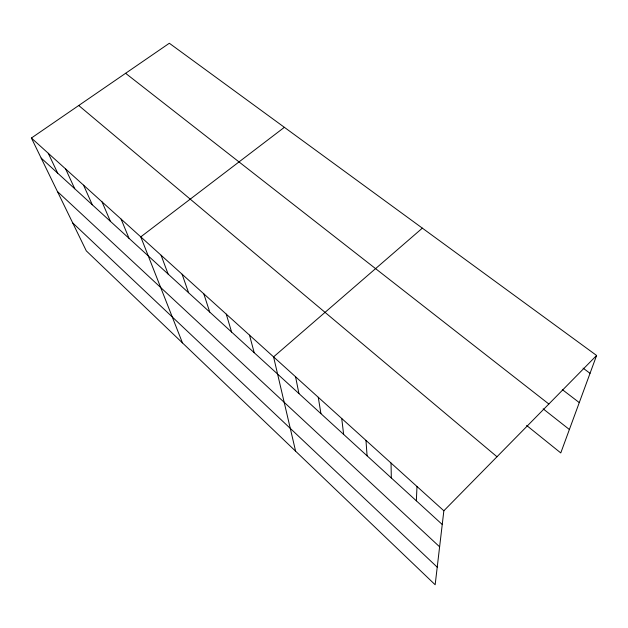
<?xml version="1.0" encoding="UTF-8"?>
<svg xmlns="http://www.w3.org/2000/svg" width="628" height="628" viewBox="0 0 628 628"><rect width="100%" height="100%" fill="white"/><g stroke="black" fill="none" stroke-linecap="round" stroke-linejoin="round"><path stroke-width="0.94" d="M416.348 500.83L416.992 486.496M596.6 355.472L443.855 510.776L435.157 584.746L86.303 250.87L31.4 138.027L169.332 43.254L596.6 355.472L560.773 452.937L526.617 425.439M422.354 228.145L273.58 356.892L295.607 451.187M284.374 127.319L140.774 236.874L182.465 342.904M583.082 368.134L590.037 373.315M562.303 389.588L579.275 402.595M125.6 73.303L548.856 404.024M543.165 408.867L569.384 429.505M78.736 105.504L496.991 456.752M31.4 138.027L443.855 510.776M41.142 158.052L442.245 524.482M57.423 191.509L439.616 546.815M72.715 222.94L437.221 567.163M48.27 153.271L57.698 173.171M65.65 168.979L74.74 188.745M83.563 185.174L92.3 204.783M102.042 201.871L110.387 221.307M121.102 219.094L129.03 238.342M161.098 255.235L168.1 274.036M182.096 274.216L188.581 292.75M203.802 293.833L209.736 312.077M226.261 314.126L231.599 332.047M249.504 335.14L254.207 352.693M295.568 376.761L298.928 393.552M318.27 397.281L320.932 413.656M341.726 418.476L343.642 434.403M365.967 440.385L367.09 455.826M391.04 463.048L391.315 477.955"/></g></svg>
